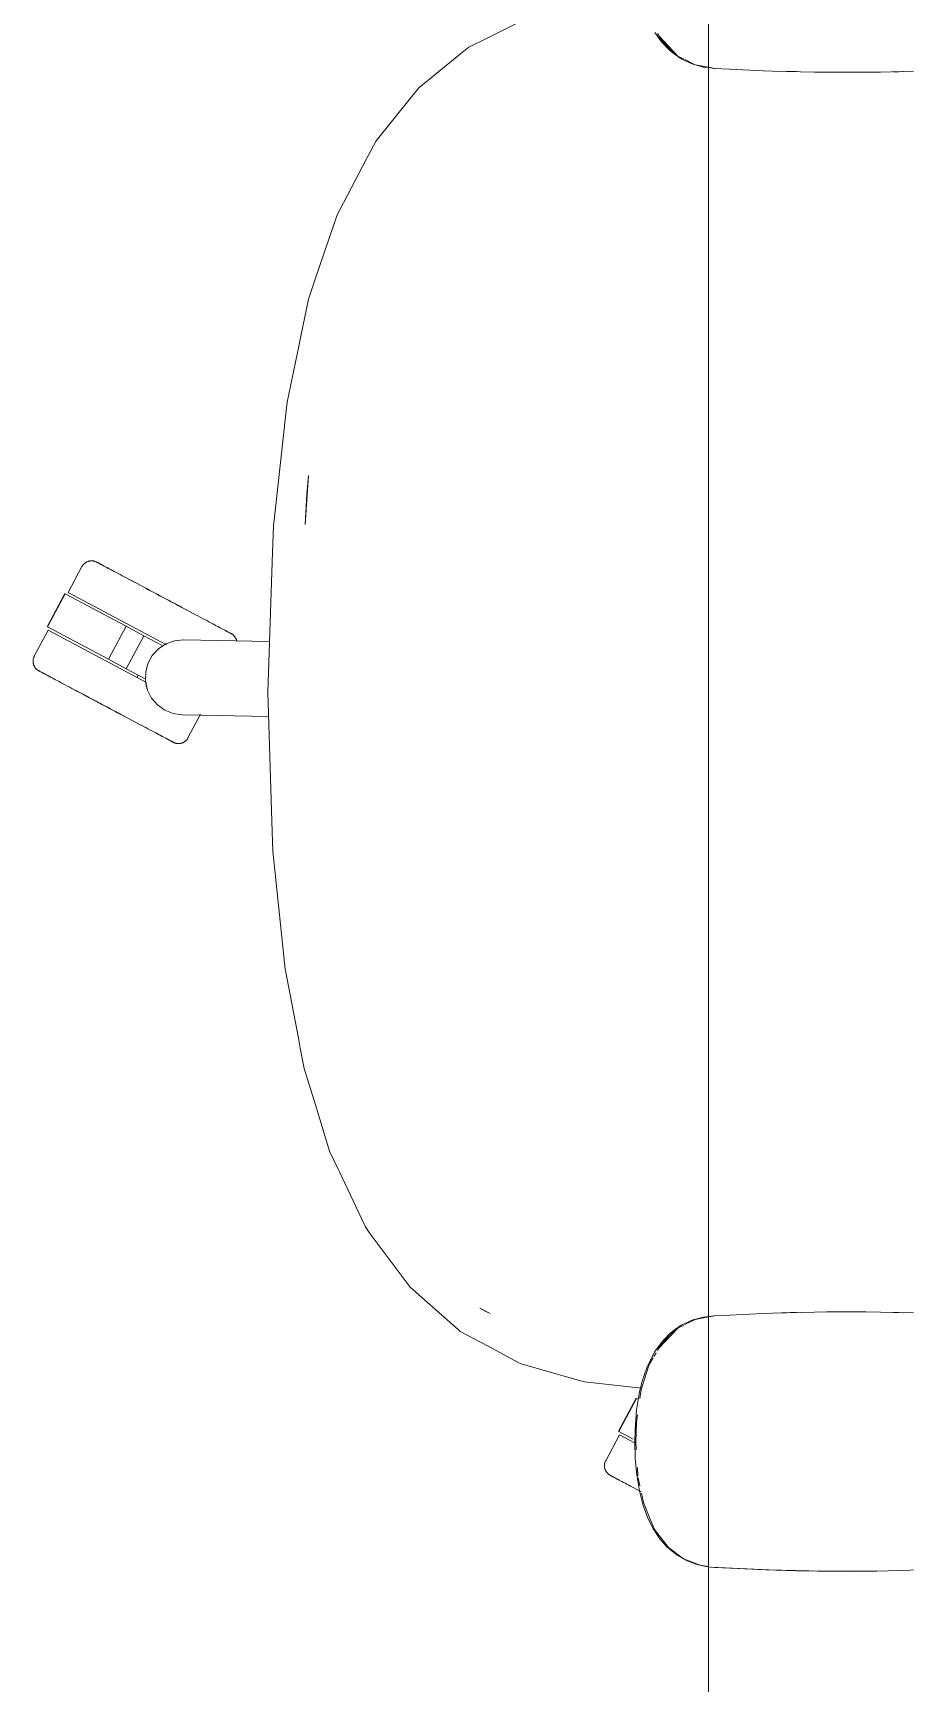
# Model space of a CAD drawing. Header units: millimetres. Extents: x 79795 to 317870, y -36033 to 97293.
# Drawn here: x 226045 to 226371, y 10074 to 10691 of the extents above; entities that cross this region are included whole.
import ezdxf

# ---------------------------------------------------------------- set-up
doc = ezdxf.new("R2010")
doc.units = ezdxf.units.MM
doc.header["$MEASUREMENT"] = 0
doc.layers.add('G-IMPT', color=8, linetype='CONTINUOUS', lineweight=9)
doc.layers.add('I-FURN', color=8, linetype='CONTINUOUS', lineweight=9)

msp = doc.modelspace()

# ---------------------------------------------------------------- linework, layer by layer
at = {"layer": 'G-IMPT'}
for p, q in [((226207.24, 10685.2), (226214.41, 10688.72)), ((226225.88, 10694.37), (226214.41, 10688.72)), ((226279.21, 10687.22), (226276.77, 10690.68)), ((226277.7, 10690.32), (226279.58, 10687.17)), ((226278.39, 10689.26), (226279.67, 10687.79)), ((226278.39, 10689.26), (226285.29, 10681.87)), ((226203.59, 10682.22), (226207.24, 10685.2)), ((226282.08, 10684.18), (226279.21, 10687.22)), ((226279.58, 10687.17), (226285.29, 10681.87)), ((226279.8, 10687.63), (226282.88, 10684.1)), ((226282.08, 10684.18), (226283.4, 10683.04)), ((226285.29, 10681.87), (226282.88, 10684.1)), ((226286.62, 10680.84), (226283.4, 10683.04)), ((226203.59, 10682.22), (226188.64, 10670.05)), ((226287.53, 10680.76), (226285.29, 10681.87)), ((226286.62, 10680.84), (226290.95, 10678.85)), ((226287.89, 10680.58), (226291.79, 10678.66)), ((226294.9, 10677.79), (226290.95, 10678.85)), ((226291.79, 10678.66), (226296.83, 10677.72)), ((226296.83, 10677.55), (226294.9, 10677.79)), ((226296.83, 10677.72), (226299.13, 10677.29)), ((226298.91, 10677.29), (226296.83, 10677.55)), ((226304.57, 10677.01), (226298.91, 10677.29)), ((226304.57, 10677.01), (226317.13, 10676.39)), ((226320.68, 10676.27), (226317.13, 10676.39)), ((226336.35, 10675.89), (226320.68, 10676.27)), ((226324.08, 10676.21), (226327.4, 10676.06)), ((226361.04, 10675.92), (226373.35, 10676.21)), ((226188.64, 10670.05), (226184.88, 10665.39)), ((226329.62, 10676.06), (226327.4, 10676.06)), ((226336.35, 10675.89), (226340.86, 10675.84)), ((226340.86, 10675.84), (226355.57, 10675.84)), ((226361.04, 10675.92), (226355.57, 10675.84)), ((226367.82, 10676.05), (226365.74, 10676.05)), ((226369.48, 10676.13), (226367.82, 10676.05)), ((226172.68, 10650.25), (226184.88, 10665.39)), ((226172.68, 10650.25), (226169.97, 10645.12)), ((226169.24, 10643.75), (226158.94, 10624.24)), ((226169.24, 10643.75), (226169.97, 10645.12)), ((226149.92, 10598.49), (226158.07, 10622.58)), ((226158.94, 10624.24), (226158.07, 10622.58)), ((226149.92, 10598.49), (226147.4, 10591.05)), ((226144.53, 10577.23), (226147.4, 10591.05)), ((226143.77, 10573.55), (226139.42, 10552.61)), ((226143.77, 10573.55), (226144.53, 10577.23)), ((226134.8, 10510.75), (226138.93, 10548.19)), ((226139.42, 10552.61), (226138.93, 10548.19)), ((226146.2, 10506.91), (226147.45, 10525.19)), ((226147.45, 10525.19), (226146.84, 10518.24)), ((226146.2, 10506.91), (226146.84, 10518.24)), ((226134.8, 10510.75), (226134.32, 10506.38)), ((226134, 10496.43), (226134.32, 10506.38)), ((226134, 10496.43), (226132.29, 10444.25)), ((226132.29, 10444.25), (226133.91, 10392.09)), ((226133.91, 10392.09), (226134.13, 10384.83)), ((226134.87, 10377.76), (226134.13, 10384.83)), ((226138.69, 10340.77), (226134.87, 10377.76)), ((226138.69, 10340.77), (226138.78, 10340.31)), ((226143.64, 10314.93), (226138.78, 10340.31)), ((226143.64, 10314.93), (226144.35, 10311.26)), ((226145.81, 10303.66), (226144.35, 10311.26)), ((226150, 10290.05), (226145.81, 10303.66)), ((226155.32, 10272.78), (226150, 10290.05)), ((226155.32, 10272.78), (226158.51, 10266.02)), ((226158.94, 10265.1), (226158.51, 10266.02)), ((226168.21, 10245.46), (226158.94, 10265.1)), ((226168.21, 10245.46), (226168.63, 10244.75)), ((226169.57, 10243.17), (226168.63, 10244.75)), ((226170.03, 10242.4), (226169.57, 10243.17)), ((226170.03, 10242.4), (226184.6, 10222.91)), ((226184.6, 10222.91), (226185.33, 10221.94)), ((226188.59, 10219.07), (226185.33, 10221.94)), ((226188.59, 10219.07), (226203.37, 10206.05)), ((226211.34, 10214.07), (226215.23, 10212.12)), ((226211.34, 10214.07), (226213.64, 10212.9)), ((226213.64, 10212.9), (226215.23, 10212.12)), ((226286.62, 10207.73), (226283.4, 10205.53)), ((226287.53, 10207.81), (226285.29, 10206.71)), ((226286.62, 10207.73), (226290.95, 10209.72)), ((226287.89, 10207.99), (226291.79, 10209.91)), ((226294.9, 10210.78), (226290.95, 10209.72)), ((226291.79, 10209.91), (226296.83, 10210.86)), ((226296.83, 10211.03), (226294.9, 10210.78)), ((226296.83, 10210.86), (226299.13, 10211.28)), ((226298.91, 10211.28), (226296.83, 10211.03)), ((226304.57, 10211.57), (226298.91, 10211.28)), ((226304.57, 10211.57), (226317.13, 10212.18)), ((226320.68, 10212.31), (226317.13, 10212.18)), ((226336.35, 10212.68), (226320.68, 10212.31)), ((226324.08, 10212.36), (226327.4, 10212.51)), ((226329.62, 10212.51), (226327.4, 10212.51)), ((226336.35, 10212.68), (226340.86, 10212.74)), ((226340.86, 10212.74), (226355.57, 10212.73)), ((226361.04, 10212.66), (226355.57, 10212.73)), ((226361.04, 10212.66), (226373.35, 10212.36)), ((226367.82, 10212.52), (226365.74, 10212.52)), ((226369.48, 10212.44), (226367.82, 10212.52)), ((226203.37, 10206.05), (226204.04, 10205.46)), ((226214.47, 10199.88), (226204.04, 10205.46)), ((226278.39, 10199.32), (226285.29, 10206.71)), ((226282.08, 10204.39), (226279.21, 10201.35)), ((226279.58, 10201.4), (226285.29, 10206.71)), ((226279.8, 10200.94), (226282.88, 10204.47)), ((226282.08, 10204.39), (226283.4, 10205.53)), ((226285.29, 10206.71), (226282.88, 10204.47)), ((226225.71, 10193.87), (226214.47, 10199.88)), ((226273.76, 10191.88), (226275.96, 10196.52)), ((226274.62, 10193.1), (226276.09, 10195.55)), ((226275.96, 10196.52), (226276.77, 10197.89)), ((226276.37, 10196.02), (226277.23, 10197.46)), ((226279.21, 10201.35), (226276.77, 10197.89)), ((226277.7, 10198.25), (226279.58, 10201.4)), ((226278.39, 10199.32), (226279.67, 10200.79)), ((226226.82, 10193.27), (226225.71, 10193.87)), ((226248.17, 10187.27), (226226.82, 10193.27)), ((226271.59, 10183.71), (226274.62, 10193.1)), ((226272.02, 10186.79), (226273.76, 10191.88)), ((226248.17, 10187.27), (226250.43, 10186.63)), ((226271.71, 10184.21), (226250.43, 10186.63)), ((226272.02, 10186.79), (226271.04, 10182.87)), ((226271.13, 10180.42), (226271.59, 10183.71)), ((226271.04, 10182.87), (226269.92, 10176.11)), ((226269.35, 10168.79), (226269.92, 10176.11)), ((226269.86, 10171.45), (226269.63, 10164.28)), ((226269.86, 10171.45), (226270.26, 10174.23)), ((226269.35, 10168.79), (226269.26, 10164.28)), ((226269.26, 10164.28), (226269.44, 10157.95)), ((226269.82, 10161.18), (226269.63, 10164.28)), ((226270, 10151.8), (226269.44, 10157.95)), ((226270.42, 10151.46), (226270.22, 10154.66)), ((226270, 10151.8), (226271, 10145.86)), ((226271.19, 10147.71), (226270.56, 10150.76)), ((226272.43, 10140.38), (226271, 10145.86)), ((226272.46, 10141.5), (226271.75, 10144.96)), ((226272.43, 10140.38), (226274.02, 10136.05)), ((226272.46, 10141.5), (226274.79, 10135.87)), ((226276, 10131.98), (226274.02, 10136.05)), ((226276.63, 10131.48), (226274.79, 10135.87)), ((226276, 10131.98), (226278.66, 10127.93)), ((226281.84, 10124.69), (226276.63, 10131.48)), ((226278.66, 10127.93), (226281.32, 10124.89)), ((226285.06, 10121.81), (226281.32, 10124.89)), ((226287.47, 10120.52), (226281.84, 10124.69)), ((226288.5, 10119.86), (226285.06, 10121.81)), ((226293.66, 10118.11), (226287.47, 10120.52)), ((226288.5, 10119.86), (226292.14, 10118.46)), ((226293.49, 10118.09), (226292.14, 10118.46)), ((226293.49, 10118.09), (226295.88, 10117.65)), ((226293.66, 10118.11), (226296.83, 10117.63)), ((226297.53, 10117.4), (226295.88, 10117.65)), ((226318.1, 10116.35), (226297.53, 10117.4)), ((226319.31, 10116.31), (226297.53, 10117.4)), ((226297.53, 10117.4), (226299.13, 10117.28)), ((226319.31, 10116.31), (226299.13, 10117.28)), ((226339.5, 10115.85), (226318.1, 10116.35)), ((226329.66, 10116.01), (226318.1, 10116.35)), ((226318.1, 10116.35), (226319.31, 10116.31)), ((226339.5, 10115.85), (226319.31, 10116.31)), ((226359.68, 10115.89), (226329.66, 10116.01)), ((226339.5, 10115.85), (226329.66, 10116.01)), ((226329.66, 10116.01), (226348.89, 10115.8)), ((226337.46, 10115.87), (226335.55, 10115.94)), ((226340.4, 10115.89), (226337.46, 10115.87)), ((226359.68, 10115.89), (226339.5, 10115.85)), ((226359.68, 10115.89), (226348.89, 10115.8)), ((226359.68, 10115.89), (226368.1, 10116.06)), ((226379.86, 10116.44), (226368.1, 10116.06))]:
    msp.add_line(p, q, dxfattribs=at)
at = {"layer": 'I-FURN'}
for p, q in [((226296.83, 9399.83), (226296.83, 10999.83)), ((226296.83, 10999.83), (226296.83, 9399.83)), ((226062.84, 10491.18), (226062.92, 10491.32)), ((226062.92, 10491.32), (226063, 10491.46)), ((226063, 10491.46), (226063.09, 10491.59)), ((226063.09, 10491.59), (226063.19, 10491.72)), ((226063.19, 10491.72), (226063.29, 10491.85)), ((226063.29, 10491.85), (226063.39, 10491.97)), ((226063.39, 10491.97), (226063.5, 10492.09)), ((226063.5, 10492.09), (226063.62, 10492.2)), ((226063.62, 10492.2), (226063.74, 10492.31)), ((226063.74, 10492.31), (226063.86, 10492.42)), ((226063.86, 10492.42), (226063.99, 10492.52)), ((226063.99, 10492.52), (226064.12, 10492.61)), ((226064.12, 10492.61), (226064.25, 10492.7)), ((226064.25, 10492.7), (226064.39, 10492.78)), ((226064.39, 10492.78), (226064.53, 10492.86)), ((226064.53, 10492.86), (226064.68, 10492.93)), ((226064.68, 10492.93), (226064.82, 10493)), ((226064.82, 10493), (226064.97, 10493.06)), ((226064.97, 10493.06), (226065.12, 10493.11)), ((226065.12, 10493.11), (226065.28, 10493.16)), ((226065.28, 10493.16), (226065.43, 10493.2)), ((226065.43, 10493.2), (226065.59, 10493.24)), ((226065.59, 10493.24), (226065.75, 10493.27)), ((226065.75, 10493.27), (226065.91, 10493.29)), ((226065.91, 10493.29), (226066.07, 10493.3)), ((226066.07, 10493.3), (226066.23, 10493.31)), ((226066.23, 10493.31), (226066.39, 10493.32)), ((226066.39, 10493.32), (226066.55, 10493.32)), ((226066.55, 10493.32), (226066.71, 10493.31)), ((226066.71, 10493.31), (226066.87, 10493.29)), ((226066.87, 10493.29), (226067.03, 10493.27)), ((226067.03, 10493.27), (226067.19, 10493.24)), ((226067.19, 10493.24), (226067.35, 10493.2)), ((226067.35, 10493.2), (226067.51, 10493.16)), ((226067.51, 10493.16), (226067.66, 10493.12)), ((226067.66, 10493.12), (226067.81, 10493.06)), ((226067.81, 10493.06), (226067.96, 10493)), ((226067.96, 10493), (226068.11, 10492.94)), ((226068.11, 10492.94), (226068.25, 10492.87)), ((226068.25, 10492.87), (226068.29, 10492.85)), ((226068.29, 10492.85), (226068.31, 10492.84)), ((226068.3, 10492.84), (226068.29, 10492.85)), ((226068.34, 10492.82), (226068.3, 10492.84)), ((226068.31, 10492.84), (226068.37, 10492.8)), ((226068.42, 10492.78), (226068.34, 10492.82)), ((226068.37, 10492.8), (226068.47, 10492.75)), ((226068.54, 10492.71), (226068.42, 10492.78)), ((226068.47, 10492.75), (226068.61, 10492.68)), ((226068.71, 10492.63), (226068.54, 10492.71)), ((226068.61, 10492.68), (226068.79, 10492.58)), ((226068.91, 10492.52), (226068.71, 10492.63)), ((226068.79, 10492.58), (226069.01, 10492.46)), ((226069.15, 10492.39), (226068.91, 10492.52)), ((226069.01, 10492.46), (226069.27, 10492.33)), ((226069.43, 10492.24), (226069.15, 10492.39)), ((226069.27, 10492.33), (226069.57, 10492.17)), ((226069.74, 10492.07), (226069.43, 10492.24)), ((226069.57, 10492.17), (226069.9, 10491.99)), ((226070.1, 10491.89), (226069.74, 10492.07)), ((226069.9, 10491.99), (226070.28, 10491.79)), ((226070.49, 10491.68), (226070.1, 10491.89)), ((226070.28, 10491.79), (226070.69, 10491.57)), ((226070.92, 10491.45), (226070.49, 10491.68)), ((226070.69, 10491.57), (226071.13, 10491.34)), ((226071.39, 10491.2), (226070.92, 10491.45)), ((226071.13, 10491.34), (226071.61, 10491.08)), ((226062.84, 10491.18), (226057.69, 10481.49)), ((226071.89, 10490.93), (226071.39, 10491.2)), ((226071.61, 10491.08), (226072.13, 10490.81)), ((226072.43, 10490.65), (226071.89, 10490.93)), ((226072.13, 10490.81), (226072.68, 10490.51)), ((226072.99, 10490.35), (226072.43, 10490.65)), ((226072.68, 10490.51), (226073.27, 10490.2)), ((226073.6, 10490.03), (226072.99, 10490.35)), ((226074.23, 10489.69), (226073.6, 10490.03)), ((226074.89, 10489.34), (226074.23, 10489.69)), ((226075.59, 10488.97), (226074.89, 10489.34)), ((226076.31, 10488.58), (226075.59, 10488.97)), ((226077.06, 10488.19), (226076.31, 10488.58)), ((226077.84, 10487.77), (226077.06, 10488.19)), ((226078.64, 10487.35), (226077.84, 10487.77)), ((226079.46, 10486.91), (226078.64, 10487.35)), ((226079.01, 10487.15), (226079.85, 10486.7)), ((226080.31, 10486.46), (226079.46, 10486.91)), ((226079.85, 10486.7), (226080.7, 10486.25)), ((226081.18, 10486), (226080.31, 10486.46)), ((226080.7, 10486.25), (226081.58, 10485.78)), ((226082.06, 10485.52), (226081.18, 10486)), ((226081.58, 10485.78), (226082.48, 10485.3)), ((226082.97, 10485.04), (226082.06, 10485.52)), ((226082.48, 10485.3), (226083.39, 10484.82)), ((226056.4, 10481.05), (226049.83, 10468.69)), ((226050, 10468.6), (226056.57, 10480.96)), ((226056.57, 10480.96), (226079.28, 10468.88)), ((226094.44, 10461.95), (226057.69, 10481.49)), ((226083.89, 10484.55), (226082.97, 10485.04)), ((226083.39, 10484.82), (226084.32, 10484.32)), ((226084.83, 10484.05), (226083.89, 10484.55)), ((226084.32, 10484.32), (226085.27, 10483.82)), ((226085.78, 10483.55), (226084.83, 10484.05)), ((226085.27, 10483.82), (226086.22, 10483.31)), ((226086.74, 10483.04), (226085.78, 10483.55)), ((226086.22, 10483.31), (226087.19, 10482.8)), ((226087.72, 10482.52), (226086.74, 10483.04)), ((226087.19, 10482.8), (226088.17, 10482.28)), ((226088.7, 10481.99), (226087.72, 10482.52)), ((226088.17, 10482.28), (226089.16, 10481.75)), ((226089.69, 10481.47), (226088.7, 10481.99)), ((226089.16, 10481.75), (226090.15, 10481.22)), ((226090.69, 10480.94), (226089.69, 10481.47)), ((226090.15, 10481.22), (226091.15, 10480.69)), ((226091.69, 10480.41), (226090.69, 10480.94)), ((226091.15, 10480.69), (226092.15, 10480.16)), ((226092.7, 10479.87), (226091.69, 10480.41)), ((226092.15, 10480.16), (226093.16, 10479.63)), ((226093.7, 10479.34), (226092.7, 10479.87)), ((226093.16, 10479.63), (226094.16, 10479.09)), ((226094.71, 10478.8), (226093.7, 10479.34)), ((226094.16, 10479.09), (226095.17, 10478.56)), ((226095.71, 10478.27), (226094.71, 10478.8)), ((226095.17, 10478.56), (226096.17, 10478.02)), ((226096.71, 10477.74), (226095.71, 10478.27)), ((226096.17, 10478.02), (226097.17, 10477.49)), ((226097.7, 10477.21), (226096.71, 10477.74)), ((226097.17, 10477.49), (226098.16, 10476.97)), ((226098.69, 10476.68), (226097.7, 10477.21)), ((226098.16, 10476.97), (226099.14, 10476.44)), ((226099.67, 10476.16), (226098.69, 10476.68)), ((226099.14, 10476.44), (226100.12, 10475.93)), ((226100.64, 10475.65), (226099.67, 10476.16)), ((226100.12, 10475.93), (226101.08, 10475.41)), ((226101.59, 10475.14), (226100.64, 10475.65)), ((226101.08, 10475.41), (226102.03, 10474.91)), ((226102.54, 10474.64), (226101.59, 10475.14)), ((226102.03, 10474.91), (226102.97, 10474.41)), ((226103.47, 10474.14), (226102.54, 10474.64)), ((226102.97, 10474.41), (226103.89, 10473.92)), ((226104.38, 10473.66), (226103.47, 10474.14)), ((226103.89, 10473.92), (226104.8, 10473.44)), ((226105.28, 10473.18), (226104.38, 10473.66)), ((226106.15, 10472.71), (226105.28, 10473.18)), ((226050.18, 10467.37), (226045.03, 10457.68)), ((226072.7, 10456.52), (226050, 10468.6)), ((226086.9, 10447.84), (226050.18, 10467.37)), ((226072.7, 10456.52), (226079.28, 10468.88)), ((226079.28, 10468.88), (226085.92, 10465.35)), ((226107.01, 10472.26), (226106.15, 10472.71)), ((226107.85, 10471.82), (226107.01, 10472.26)), ((226108.66, 10471.38), (226107.85, 10471.82)), ((226109.45, 10470.96), (226108.66, 10471.38)), ((226110.21, 10470.56), (226109.45, 10470.96)), ((226110.94, 10470.17), (226110.21, 10470.56)), ((226111.65, 10469.79), (226110.94, 10470.17)), ((226112.33, 10469.43), (226111.65, 10469.79)), ((226112.98, 10469.09), (226112.33, 10469.43)), ((226113.59, 10468.76), (226112.98, 10469.09)), ((226114.18, 10468.45), (226113.59, 10468.76)), ((226113.86, 10468.62), (226114.43, 10468.31)), ((226114.73, 10468.16), (226114.18, 10468.45)), ((226114.43, 10468.31), (226114.97, 10468.03)), ((226115.24, 10467.88), (226114.73, 10468.16)), ((226114.97, 10468.03), (226115.47, 10467.76)), ((226115.73, 10467.63), (226115.24, 10467.88)), ((226115.47, 10467.76), (226115.94, 10467.51)), ((226116.17, 10467.39), (226115.73, 10467.63)), ((226115.94, 10467.51), (226116.37, 10467.29)), ((226116.58, 10467.17), (226116.17, 10467.39)), ((226116.37, 10467.29), (226116.76, 10467.08)), ((226116.96, 10466.97), (226116.58, 10467.17)), ((226116.76, 10467.08), (226117.11, 10466.89)), ((226117.29, 10466.79), (226116.96, 10466.97)), ((226117.11, 10466.89), (226117.43, 10466.72)), ((226117.59, 10466.64), (226117.29, 10466.79)), ((226117.43, 10466.72), (226117.71, 10466.57)), ((226117.85, 10466.5), (226117.59, 10466.64)), ((226079.35, 10452.99), (226085.92, 10465.35)), ((226085.92, 10465.35), (226093.06, 10461.55)), ((226091.38, 10460.41), (226094.19, 10462.28)), ((226094.19, 10462.28), (226097.37, 10463.42)), ((226097.37, 10463.42), (226100.72, 10463.77)), ((226100.72, 10463.77), (226132.91, 10463.21)), ((226117.71, 10466.57), (226117.95, 10466.44)), ((226118.07, 10466.38), (226117.85, 10466.5)), ((226117.95, 10466.44), (226118.15, 10466.33)), ((226118.25, 10466.29), (226118.07, 10466.38)), ((226118.15, 10466.33), (226118.32, 10466.25)), ((226118.39, 10466.21), (226118.25, 10466.29)), ((226118.32, 10466.25), (226118.44, 10466.18)), ((226118.49, 10466.16), (226118.39, 10466.21)), ((226118.44, 10466.18), (226118.52, 10466.14)), ((226118.55, 10466.13), (226118.49, 10466.16)), ((226118.52, 10466.14), (226118.56, 10466.12)), ((226118.57, 10466.12), (226118.55, 10466.13)), ((226118.56, 10466.12), (226118.57, 10466.12)), ((226118.57, 10466.12), (226118.71, 10466.04)), ((226118.71, 10466.04), (226118.85, 10465.95)), ((226118.85, 10465.95), (226118.98, 10465.86)), ((226118.98, 10465.86), (226119.11, 10465.77)), ((226119.11, 10465.77), (226119.24, 10465.67)), ((226119.24, 10465.67), (226119.36, 10465.56)), ((226119.36, 10465.56), (226119.48, 10465.45)), ((226119.48, 10465.45), (226119.59, 10465.34)), ((226119.59, 10465.34), (226119.7, 10465.22)), ((226119.7, 10465.22), (226119.8, 10465.1)), ((226119.8, 10465.1), (226119.9, 10464.97)), ((226119.9, 10464.97), (226120, 10464.84)), ((226120, 10464.84), (226120.08, 10464.7)), ((226120.08, 10464.7), (226120.17, 10464.57)), ((226120.17, 10464.57), (226120.25, 10464.43)), ((226120.25, 10464.43), (226120.32, 10464.28)), ((226120.32, 10464.28), (226120.38, 10464.13)), ((226120.38, 10464.13), (226120.44, 10463.98)), ((226120.44, 10463.98), (226120.5, 10463.83)), ((226120.5, 10463.83), (226120.55, 10463.68)), ((226120.55, 10463.68), (226120.59, 10463.52)), ((226120.59, 10463.52), (226120.62, 10463.37)), ((226044.56, 10455.94), (226044.57, 10456.1)), ((226044.56, 10455.78), (226044.56, 10455.94)), ((226044.56, 10455.62), (226044.56, 10455.78)), ((226044.57, 10455.46), (226044.56, 10455.62)), ((226044.57, 10456.1), (226044.59, 10456.26)), ((226044.59, 10455.3), (226044.57, 10455.46)), ((226044.59, 10456.26), (226044.61, 10456.42)), ((226044.61, 10455.14), (226044.59, 10455.3)), ((226044.61, 10456.42), (226044.64, 10456.58)), ((226044.64, 10454.98), (226044.61, 10455.14)), ((226044.64, 10456.58), (226044.67, 10456.74)), ((226044.68, 10454.82), (226044.64, 10454.98)), ((226044.67, 10456.74), (226044.71, 10456.9)), ((226044.72, 10454.67), (226044.68, 10454.82)), ((226044.71, 10456.9), (226044.76, 10457.05)), ((226044.77, 10454.51), (226044.72, 10454.67)), ((226044.76, 10457.05), (226044.81, 10457.2)), ((226044.82, 10454.36), (226044.77, 10454.51)), ((226044.81, 10457.2), (226044.87, 10457.35)), ((226044.88, 10454.21), (226044.82, 10454.36)), ((226044.87, 10457.35), (226044.94, 10457.5)), ((226044.94, 10457.5), (226045.01, 10457.64)), ((226045.01, 10457.64), (226045.03, 10457.68)), ((226079.35, 10452.99), (226072.7, 10456.52)), ((226086.62, 10451.71), (226087.48, 10454.97)), ((226087.48, 10454.97), (226089.1, 10457.93)), ((226089.1, 10457.93), (226091.38, 10460.41)), ((226044.95, 10454.07), (226044.88, 10454.21)), ((226045.02, 10453.92), (226044.95, 10454.07)), ((226045.1, 10453.78), (226045.02, 10453.92)), ((226045.18, 10453.64), (226045.1, 10453.78)), ((226045.27, 10453.51), (226045.18, 10453.64)), ((226045.36, 10453.38), (226045.27, 10453.51)), ((226045.46, 10453.25), (226045.36, 10453.38)), ((226045.56, 10453.13), (226045.46, 10453.25)), ((226045.67, 10453.01), (226045.56, 10453.13)), ((226045.79, 10452.89), (226045.67, 10453.01)), ((226045.9, 10452.78), (226045.79, 10452.89)), ((226046.03, 10452.68), (226045.9, 10452.78)), ((226046.15, 10452.58), (226046.03, 10452.68)), ((226046.28, 10452.48), (226046.15, 10452.58)), ((226046.42, 10452.39), (226046.28, 10452.48)), ((226046.56, 10452.31), (226046.42, 10452.39)), ((226046.7, 10452.23), (226046.56, 10452.31)), ((226046.74, 10452.21), (226046.7, 10452.23)), ((226046.7, 10452.23), (226046.7, 10452.23)), ((226046.7, 10452.23), (226046.72, 10452.22)), ((226046.72, 10452.22), (226046.78, 10452.19)), ((226046.83, 10452.16), (226046.74, 10452.21)), ((226046.78, 10452.19), (226046.88, 10452.13)), ((226046.95, 10452.1), (226046.83, 10452.16)), ((226046.88, 10452.13), (226047.02, 10452.06)), ((226047.11, 10452.01), (226046.95, 10452.1)), ((226047.02, 10452.06), (226047.2, 10451.96)), ((226047.31, 10451.9), (226047.11, 10452.01)), ((226047.2, 10451.96), (226047.42, 10451.85)), ((226047.55, 10451.78), (226047.31, 10451.9)), ((226047.42, 10451.85), (226047.68, 10451.71)), ((226047.83, 10451.63), (226047.55, 10451.78)), ((226047.68, 10451.71), (226047.97, 10451.55)), ((226048.15, 10451.46), (226047.83, 10451.63)), ((226047.97, 10451.55), (226048.31, 10451.37)), ((226048.5, 10451.27), (226048.15, 10451.46)), ((226048.31, 10451.37), (226048.68, 10451.18)), ((226048.9, 10451.06), (226048.5, 10451.27)), ((226048.68, 10451.18), (226049.09, 10450.96)), ((226049.33, 10450.83), (226048.9, 10451.06)), ((226049.09, 10450.96), (226049.54, 10450.72)), ((226049.79, 10450.58), (226049.33, 10450.83)), ((226049.54, 10450.72), (226050.02, 10450.46)), ((226050.29, 10450.32), (226049.79, 10450.58)), ((226050.02, 10450.46), (226050.54, 10450.19)), ((226050.83, 10450.03), (226050.29, 10450.32)), ((226050.54, 10450.19), (226051.09, 10449.9)), ((226051.4, 10449.73), (226050.83, 10450.03)), ((226051.09, 10449.9), (226051.67, 10449.59)), ((226051.67, 10449.59), (226052.29, 10449.26)), ((226052.29, 10449.26), (226052.94, 10448.91)), ((226052.94, 10448.91), (226053.61, 10448.55)), ((226053.61, 10448.55), (226054.32, 10448.18)), ((226054.32, 10448.18), (226055.06, 10447.79)), ((226086.49, 10449.19), (226079.35, 10452.99)), ((226083.29, 10449.76), (226083.77, 10450.66)), ((226086.56, 10448.34), (226086.62, 10451.71)), ((226087.31, 10445.05), (226086.56, 10448.34)), ((226055.06, 10447.79), (226055.82, 10447.38)), ((226055.82, 10447.38), (226056.61, 10446.96)), ((226056.61, 10446.96), (226057.42, 10446.53)), ((226057.42, 10446.53), (226058.25, 10446.09)), ((226058.25, 10446.09), (226059.11, 10445.63)), ((226059.11, 10445.63), (226059.99, 10445.16)), ((226059.99, 10445.16), (226060.88, 10444.69)), ((226061.37, 10444.43), (226060.47, 10444.91)), ((226060.88, 10444.69), (226061.8, 10444.2)), ((226062.3, 10443.94), (226061.37, 10444.43)), ((226061.8, 10444.2), (226062.73, 10443.71)), ((226063.23, 10443.44), (226062.3, 10443.94)), ((226062.73, 10443.71), (226063.67, 10443.21)), ((226064.18, 10442.93), (226063.23, 10443.44)), ((226063.67, 10443.21), (226064.63, 10442.7)), ((226065.15, 10442.42), (226064.18, 10442.93)), ((226064.63, 10442.7), (226065.6, 10442.18)), ((226066.12, 10441.9), (226065.15, 10442.42)), ((226065.6, 10442.18), (226066.57, 10441.66)), ((226088.82, 10442.03), (226087.31, 10445.05)), ((226091.02, 10439.47), (226088.82, 10442.03)), ((226067.11, 10441.38), (226066.12, 10441.9)), ((226066.57, 10441.66), (226067.56, 10441.14)), ((226068.1, 10440.85), (226067.11, 10441.38)), ((226067.56, 10441.14), (226068.56, 10440.61)), ((226069.09, 10440.32), (226068.1, 10440.85)), ((226068.56, 10440.61), (226069.55, 10440.08)), ((226070.1, 10439.79), (226069.09, 10440.32)), ((226069.55, 10440.08), (226070.56, 10439.54)), ((226071.1, 10439.26), (226070.1, 10439.79)), ((226070.56, 10439.54), (226071.56, 10439.01)), ((226072.11, 10438.72), (226071.1, 10439.26)), ((226071.56, 10439.01), (226072.57, 10438.48)), ((226073.11, 10438.19), (226072.11, 10438.72)), ((226072.57, 10438.48), (226073.57, 10437.94)), ((226074.11, 10437.65), (226073.11, 10438.19)), ((226073.57, 10437.94), (226074.57, 10437.41)), ((226075.11, 10437.12), (226074.11, 10437.65)), ((226074.57, 10437.41), (226075.57, 10436.88)), ((226076.11, 10436.59), (226075.11, 10437.12)), ((226075.57, 10436.88), (226076.56, 10436.35)), ((226077.09, 10436.07), (226076.11, 10436.59)), ((226076.56, 10436.35), (226077.55, 10435.83)), ((226078.07, 10435.55), (226077.09, 10436.07)), ((226077.55, 10435.83), (226078.52, 10435.31)), ((226093.76, 10437.51), (226091.02, 10439.47)), ((226096.89, 10436.25), (226093.76, 10437.51)), ((226100.23, 10435.79), (226096.89, 10436.25)), ((226102.42, 10427.17), (226107.12, 10436.01)), ((226079.04, 10435.03), (226078.07, 10435.55)), ((226078.52, 10435.31), (226079.48, 10434.8)), ((226080, 10434.52), (226079.04, 10435.03)), ((226079.48, 10434.8), (226080.43, 10434.29)), ((226080.94, 10434.02), (226080, 10434.52)), ((226080.43, 10434.29), (226081.37, 10433.79)), ((226081.87, 10433.53), (226080.94, 10434.02)), ((226081.37, 10433.79), (226082.29, 10433.3)), ((226082.79, 10433.04), (226081.87, 10433.53)), ((226082.29, 10433.3), (226083.2, 10432.82)), ((226083.68, 10432.57), (226082.79, 10433.04)), ((226083.2, 10432.82), (226084.09, 10432.35)), ((226084.56, 10432.1), (226083.68, 10432.57)), ((226084.09, 10432.35), (226084.96, 10431.89)), ((226085.42, 10431.64), (226084.56, 10432.1)), ((226084.96, 10431.89), (226085.8, 10431.44)), ((226086.25, 10431.2), (226085.42, 10431.64)), ((226085.8, 10431.44), (226086.63, 10431)), ((226086.63, 10431), (226087.43, 10430.57)), ((226087.43, 10430.57), (226088.2, 10430.16)), ((226088.2, 10430.16), (226088.95, 10429.76)), ((226088.95, 10429.76), (226089.68, 10429.38)), ((226132.57, 10435.22), (226100.23, 10435.79)), ((226089.68, 10429.38), (226090.37, 10429.01)), ((226090.37, 10429.01), (226091.03, 10428.66)), ((226091.03, 10428.66), (226091.67, 10428.32)), ((226091.67, 10428.32), (226092.27, 10428)), ((226092.58, 10427.83), (226092, 10428.14)), ((226092.27, 10428), (226092.84, 10427.7)), ((226093.13, 10427.54), (226092.58, 10427.83)), ((226092.84, 10427.7), (226093.37, 10427.41)), ((226093.65, 10427.27), (226093.13, 10427.54)), ((226093.37, 10427.41), (226093.87, 10427.15)), ((226094.13, 10427.01), (226093.65, 10427.27)), ((226093.87, 10427.15), (226094.34, 10426.9)), ((226094.58, 10426.77), (226094.13, 10427.01)), ((226094.34, 10426.9), (226094.77, 10426.67)), ((226094.99, 10426.55), (226094.58, 10426.77)), ((226094.77, 10426.67), (226095.16, 10426.46)), ((226095.36, 10426.36), (226094.99, 10426.55)), ((226095.16, 10426.46), (226095.52, 10426.27)), ((226095.7, 10426.18), (226095.36, 10426.36)), ((226095.52, 10426.27), (226095.84, 10426.1)), ((226095.99, 10426.02), (226095.7, 10426.18)), ((226095.84, 10426.1), (226096.12, 10425.95)), ((226096.25, 10425.88), (226095.99, 10426.02)), ((226096.12, 10425.95), (226096.36, 10425.83)), ((226096.47, 10425.77), (226096.25, 10425.88)), ((226096.36, 10425.83), (226096.56, 10425.72)), ((226096.65, 10425.67), (226096.47, 10425.77)), ((226096.56, 10425.72), (226096.72, 10425.63)), ((226096.79, 10425.6), (226096.65, 10425.67)), ((226096.72, 10425.63), (226096.84, 10425.57)), ((226096.89, 10425.54), (226096.79, 10425.6)), ((226096.84, 10425.57), (226096.92, 10425.52)), ((226096.95, 10425.51), (226096.89, 10425.54)), ((226096.92, 10425.52), (226096.97, 10425.5)), ((226096.97, 10425.5), (226096.95, 10425.51)), ((226097.01, 10425.48), (226096.97, 10425.5)), ((226096.97, 10425.5), (226096.97, 10425.5)), ((226097.15, 10425.41), (226097.01, 10425.48)), ((226097.3, 10425.34), (226097.15, 10425.41)), ((226097.45, 10425.28), (226097.3, 10425.34)), ((226097.6, 10425.23), (226097.45, 10425.28)), ((226097.76, 10425.18), (226097.6, 10425.23)), ((226097.91, 10425.14), (226097.76, 10425.18)), ((226098.07, 10425.11), (226097.91, 10425.14)), ((226098.23, 10425.08), (226098.07, 10425.11)), ((226098.39, 10425.06), (226098.23, 10425.08)), ((226098.55, 10425.04), (226098.39, 10425.06)), ((226098.71, 10425.03), (226098.55, 10425.04)), ((226098.87, 10425.03), (226098.71, 10425.03)), ((226099.03, 10425.03), (226098.87, 10425.03)), ((226099.19, 10425.04), (226099.03, 10425.03)), ((226099.35, 10425.06), (226099.19, 10425.04)), ((226099.51, 10425.08), (226099.35, 10425.06)), ((226099.67, 10425.11), (226099.51, 10425.08)), ((226099.83, 10425.15), (226099.67, 10425.11)), ((226099.99, 10425.19), (226099.83, 10425.15)), ((226100.14, 10425.24), (226099.99, 10425.19)), ((226100.29, 10425.29), (226100.14, 10425.24)), ((226100.44, 10425.35), (226100.29, 10425.29)), ((226100.59, 10425.42), (226100.44, 10425.35)), ((226100.73, 10425.49), (226100.59, 10425.42)), ((226100.87, 10425.56), (226100.73, 10425.49)), ((226101.01, 10425.65), (226100.87, 10425.56)), ((226101.15, 10425.74), (226101.01, 10425.65)), ((226101.28, 10425.83), (226101.15, 10425.74)), ((226101.4, 10425.93), (226101.28, 10425.83)), ((226101.53, 10426.03), (226101.4, 10425.93)), ((226101.65, 10426.14), (226101.53, 10426.03)), ((226101.76, 10426.26), (226101.65, 10426.14)), ((226101.87, 10426.37), (226101.76, 10426.26)), ((226101.97, 10426.5), (226101.87, 10426.37)), ((226102.07, 10426.62), (226101.97, 10426.5)), ((226102.17, 10426.75), (226102.07, 10426.62)), ((226102.26, 10426.89), (226102.17, 10426.75)), ((226102.34, 10427.03), (226102.26, 10426.89)), ((226102.42, 10427.17), (226102.34, 10427.03)), ((226269.76, 10180.5), (226263.18, 10168.14)), ((226263.35, 10168.05), (226269.93, 10180.41)), ((226269.93, 10180.41), (226270.45, 10180.14)), ((226263.54, 10166.82), (226258.39, 10157.14)), ((226268.65, 10165.24), (226263.35, 10168.05)), ((226269.17, 10163.83), (226263.54, 10166.82)), ((226257.92, 10155.4), (226257.93, 10155.56)), ((226257.92, 10155.24), (226257.92, 10155.4)), ((226257.92, 10155.07), (226257.92, 10155.24)), ((226257.93, 10154.91), (226257.92, 10155.07)), ((226257.93, 10155.56), (226257.95, 10155.72)), ((226257.95, 10154.75), (226257.93, 10154.91)), ((226257.95, 10155.72), (226257.97, 10155.88)), ((226257.97, 10154.59), (226257.95, 10154.75)), ((226257.97, 10155.88), (226258, 10156.04)), ((226258, 10154.44), (226257.97, 10154.59)), ((226258, 10156.04), (226258.03, 10156.19)), ((226258.03, 10154.28), (226258, 10154.44)), ((226258.03, 10156.19), (226258.07, 10156.35)), ((226258.08, 10154.12), (226258.03, 10154.28)), ((226258.07, 10156.35), (226258.12, 10156.5)), ((226258.12, 10153.97), (226258.08, 10154.12)), ((226258.12, 10156.5), (226258.17, 10156.66)), ((226258.18, 10153.82), (226258.12, 10153.97)), ((226258.17, 10156.66), (226258.23, 10156.81)), ((226258.24, 10153.67), (226258.18, 10153.82)), ((226258.23, 10156.81), (226258.3, 10156.95)), ((226258.3, 10153.52), (226258.24, 10153.67)), ((226258.3, 10156.95), (226258.37, 10157.1)), ((226258.38, 10153.38), (226258.3, 10153.52)), ((226258.37, 10157.1), (226258.39, 10157.14)), ((226258.45, 10153.23), (226258.38, 10153.38)), ((226258.54, 10153.1), (226258.45, 10153.23)), ((226258.63, 10152.96), (226258.54, 10153.1)), ((226258.72, 10152.83), (226258.63, 10152.96)), ((226258.82, 10152.7), (226258.72, 10152.83)), ((226258.92, 10152.58), (226258.82, 10152.7)), ((226259.03, 10152.46), (226258.92, 10152.58)), ((226259.15, 10152.35), (226259.03, 10152.46)), ((226259.26, 10152.24), (226259.15, 10152.35)), ((226259.39, 10152.13), (226259.26, 10152.24)), ((226259.51, 10152.03), (226259.39, 10152.13)), ((226259.64, 10151.94), (226259.51, 10152.03)), ((226259.78, 10151.85), (226259.64, 10151.94)), ((226259.91, 10151.76), (226259.78, 10151.85)), ((226260.06, 10151.69), (226259.91, 10151.76)), ((226260.06, 10151.68), (226260.06, 10151.69)), ((226260.06, 10151.69), (226260.08, 10151.67)), ((226260.1, 10151.66), (226260.06, 10151.68)), ((226260.08, 10151.67), (226260.14, 10151.64)), ((226260.19, 10151.62), (226260.1, 10151.66)), ((226260.14, 10151.64), (226260.24, 10151.59)), ((226260.31, 10151.55), (226260.19, 10151.62)), ((226260.24, 10151.59), (226260.38, 10151.51)), ((226260.47, 10151.47), (226260.31, 10151.55)), ((226260.38, 10151.51), (226260.56, 10151.42)), ((226260.67, 10151.36), (226260.47, 10151.47)), ((226260.56, 10151.42), (226260.78, 10151.3)), ((226260.91, 10151.23), (226260.67, 10151.36)), ((226260.78, 10151.3), (226261.03, 10151.17)), ((226261.19, 10151.08), (226260.91, 10151.23)), ((226261.03, 10151.17), (226261.33, 10151.01)), ((226261.51, 10150.91), (226261.19, 10151.08)), ((226261.33, 10151.01), (226261.67, 10150.83)), ((226261.86, 10150.72), (226261.51, 10150.91)), ((226261.67, 10150.83), (226262.04, 10150.63)), ((226262.26, 10150.52), (226261.86, 10150.72)), ((226262.04, 10150.63), (226262.45, 10150.41)), ((226262.69, 10150.29), (226262.26, 10150.52)), ((226262.45, 10150.41), (226262.9, 10150.18)), ((226263.15, 10150.04), (226262.69, 10150.29)), ((226262.9, 10150.18), (226263.38, 10149.92)), ((226263.65, 10149.77), (226263.15, 10150.04)), ((226263.38, 10149.92), (226263.9, 10149.64)), ((226264.19, 10149.49), (226263.65, 10149.77)), ((226263.9, 10149.64), (226264.45, 10149.35)), ((226264.76, 10149.19), (226264.19, 10149.49)), ((226264.45, 10149.35), (226265.03, 10149.04)), ((226265.03, 10149.04), (226265.65, 10148.71)), ((226265.65, 10148.71), (226266.29, 10148.37)), ((226266.29, 10148.37), (226266.97, 10148.01)), ((226266.97, 10148.01), (226267.68, 10147.63)), ((226267.68, 10147.63), (226268.41, 10147.24)), ((226268.41, 10147.24), (226269.18, 10146.84)), ((226269.18, 10146.84), (226269.96, 10146.42)), ((226269.96, 10146.42), (226270.78, 10145.99)), ((226270.78, 10145.99), (226271.61, 10145.54))]:
    msp.add_line(p, q, dxfattribs=at)
msp.add_arc((226100.29, 10449.78), 13.81, 192.34734, 197.33603, dxfattribs=at)
msp.add_open_spline([(226086.97, 10446.14), (226086.85, 10446.56), (226086.78, 10447), (226086.72, 10447.43)], degree=3, dxfattribs=at)

doc.saveas('drawing.dxf')
